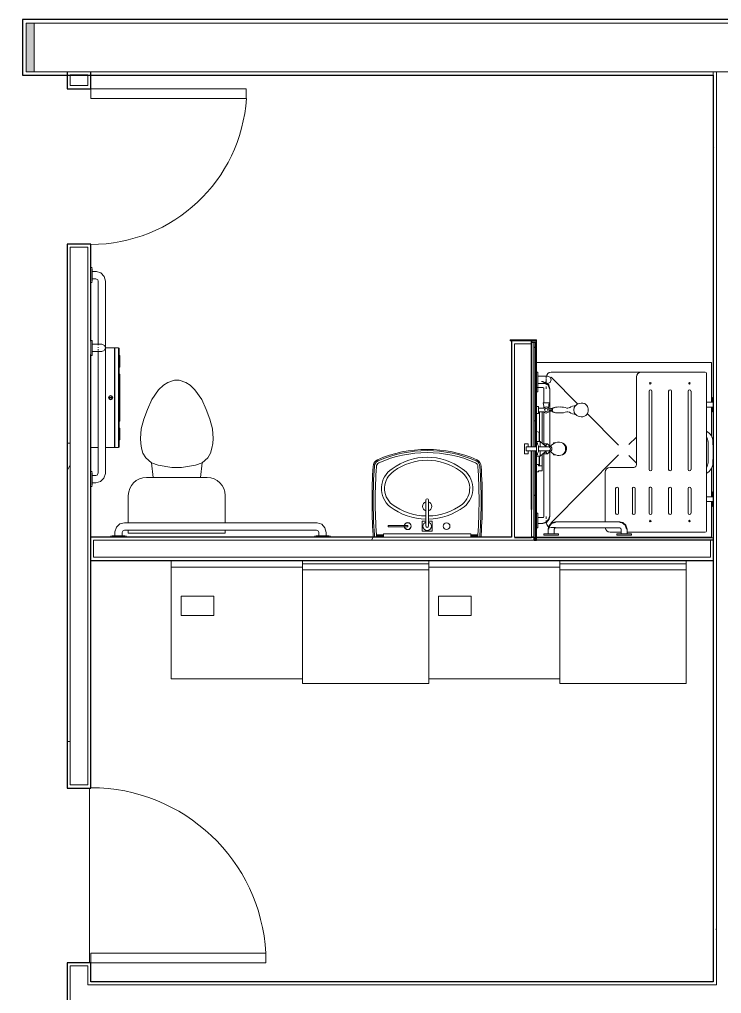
# Model space of a CAD drawing. Header units: inches. Extents: x 20001 to 27263, y -26025 to -18997.
# Drawn here: x 25160.1 to 25304.6, y -22559.4 to -22358.8 of the extents above; entities that cross this region are included whole.
import ezdxf

# ---------------------------------------------------------------- set-up
doc = ezdxf.new("R2010")
doc.units = ezdxf.units.IN
doc.header["$MEASUREMENT"] = 0
for name, color, linetype, lineweight in [('A-DOOR', 31, 'Continuous', 13), ('A-FLOR', 192, 'Continuous', 13), ('A-GENM', 13, 'Continuous', 13), ('A-WALL', 113, 'Continuous', 13), ('A-WALL-PATT', 111, 'Continuous', 25), ('I-WALL', 2, 'Continuous', 13), ('P-SANR-FIXT', 6, 'Continuous', 13), ('Q-SPCQ', 91, 'Continuous', 13), ('S-BEAM', 12, 'Continuous', 13)]:
    doc.layers.add(name, color=color, linetype=linetype, lineweight=lineweight)
pattern_1 = [(0, (0, 0), (81.92, 20.48), [3.379, -58.061, 3.379, -58.061, -327.68]), (0, (0, 0), (81.92, 20.48), [-122.88, 3.379, -119.501, 3.379, -58.061, -143.36]), (0, (0, 0), (81.92, 20.48), [-307.2, 3.379, -37.581, 3.379, -99.021]), (120, (30.72, 10.24), (-58.6962, 60.704801), [3.379, -58.061, 3.379, -58.061, -327.68]), (120, (30.72, 10.24), (-58.6962, 60.704801), [-122.88, 3.379, -119.501, 3.379, -58.061, -143.36]), (120, (30.72, 10.24), (-58.6962, 60.704801), [-307.2, 3.379, -37.581, 3.379, -99.021]), (240, (40.96, 51.2), (-23.2238, -81.184801), [3.379, -58.061, 3.379, -58.061, -327.68]), (240, (40.96, 51.2), (-23.2238, -81.184801), [-122.88, 3.379, -119.501, 3.379, -58.061, -143.36]), (240, (40.96, 51.2), (-23.2238, -81.184801), [-307.2, 3.379, -37.581, 3.379, -99.021])]
pattern_2 = [(296.565, (38.4, 23.04), (0.00014, 153.59998), [17.173, -326.287]), (33.69, (46.08, 7.68), (0.0002, 153.6001), [27.691, -526.122]), (33.69, (199.68, 7.68), (0.0002, 153.6001), [27.691, -526.122]), (33.69, (353.28, 7.68), (0.0002, 153.6001), [27.691, -526.122]), (116.565, (69.12, 23.04), (0.00014, 153.59998), [17.173, -326.287]), (213.69, (61.44, 38.4), (0.0002, 153.6001), [27.691, -526.122]), (213.69, (215.04, 38.4), (0.0002, 153.6001), [27.691, -526.122]), (213.69, (368.64, 38.4), (0.0002, 153.6001), [27.691, -526.122]), (26.565, (99.84, 23.04), (0.00014, 153.6), [34.346, -309.114]), (26.565, (253.44, 23.04), (0.00014, 153.6), [34.346, -309.114]), (270, (130.56, 38.4), (153.6, 9e-15), [15.36, -138.24]), (225, (130.56, 23.04), (-1e-14, 153.60056), [21.722, -195.501]), (135, (115.2, 7.68), (1e-14, 153.60056), [21.722, -195.501]), (288.435, (69.12, 69.12), (0.00018, 153.600364), [24.286, -461.44]), (18.435, (76.8, 46.08), (0.0002, 153.60036), [24.286, -461.44]), (18.435, (230.4, 46.08), (0.0002, 153.60036), [24.286, -461.44]), (18.435, (384, 46.08), (0.0002, 153.60036), [24.286, -461.44]), (135, (99.84, 53.76), (1e-14, 153.60056), [21.722, -195.501]), (180, (84.48, 69.12), (-2e-14, -153.6), [15.36, -138.24]), (251.565, (30.72, 107.52), (-0.00018, 153.600364), [24.286, -461.44]), (315, (23.04, 84.48), (-1e-14, 153.60056), [21.722, -195.501]), (71.565, (38.4, 69.12), (-0.00018, 153.600364), [24.286, -461.44]), (135, (46.08, 92.16), (1e-14, 153.60056), [21.722, -195.501]), (225, (92.16, 107.52), (-1e-14, 153.60056), [21.722, -195.501]), (123.69, (76.8, 92.16), (0.00018, 153.6001), [27.691, -526.122]), (123.69, (230.4, 92.16), (0.00018, 153.6001), [27.691, -526.122]), (26.565, (61.44, 115.2), (0.00014, 153.6), [17.173, -326.287]), (26.565, (215.04, 115.2), (0.00014, 153.6), [17.173, -326.287]), (315, (76.8, 122.88), (-1e-14, 153.60056), [21.722, -195.501]), (213.69, (145.92, 145.92), (0.0002, 153.6001), [27.691, -526.122]), (213.69, (299.52, 145.92), (0.0002, 153.6001), [27.691, -526.122]), (213.69, (453.12, 145.92), (0.0002, 153.6001), [27.691, -526.122]), (296.565, (122.88, 130.56), (0.00014, 153.59998), [17.173, -326.287]), (45, (130.56, 115.2), (1e-14, 153.60056), [21.722, -195.501]), (90, (145.92, 130.56), (-153.6, 9e-15), [15.36, -138.24]), (213.69, (76.8, 153.6), (0.0002, 153.6001), [27.691, -526.122]), (213.69, (230.4, 153.6), (0.0002, 153.6001), [27.691, -526.122]), (213.69, (384, 153.6), (0.0002, 153.6001), [27.691, -526.122]), (315, (53.76, 138.24), (-1e-14, 153.60056), [10.861, -206.362]), (26.565, (61.44, 130.56), (0.00014, 153.6), [17.173, -326.287]), (26.565, (215.04, 130.56), (0.00014, 153.6), [17.173, -326.287]), (90, (76.8, 138.24), (-153.6, 9e-15), [15.36, -138.24]), (333.435, (15.36, 145.92), (-0.00014, 153.6), [17.173, -326.287]), (333.435, (168.96, 145.92), (-0.00014, 153.6), [17.173, -326.287]), (243.435, (30.72, 138.24), (-0.00014, 153.59998), [17.173, -326.287]), (161.565, (23.04, 122.88), (-0.0002, 153.60036), [24.286, -461.44]), (161.565, (176.64, 122.88), (-0.0002, 153.60036), [24.286, -461.44]), (161.565, (330.24, 122.88), (-0.0002, 153.60036), [24.286, -461.44]), (45, (0, 130.56), (1e-14, 153.60056), [21.722, -195.501]), (26.565, (7.68, 0), (0.00014, 153.6), [17.173, -326.287]), (26.565, (161.28, 0), (0.00014, 153.6), [17.173, -326.287]), (116.565, (23.04, 7.68), (0.00014, 153.59998), [17.173, -326.287]), (206.565, (15.36, 23.04), (0.00014, 153.6), [17.173, -326.287]), (206.565, (168.96, 23.04), (0.00014, 153.6), [17.173, -326.287]), (296.565, (0, 15.36), (0.00014, 153.59998), [17.173, -326.287]), (14.036, (115.2, 69.12), (0.0002, 153.6), [31.665, -601.644]), (14.036, (268.8, 69.12), (0.0002, 153.6), [31.665, -601.644]), (14.036, (422.4, 69.12), (0.0002, 153.6), [31.665, -601.644]), (14.036, (576, 69.12), (0.0002, 153.6), [31.665, -601.644]), (135, (145.92, 76.8), (1e-14, 153.60056), [21.722, -195.501]), (198.435, (130.56, 92.16), (0.0002, 153.60036), [24.286, -461.44]), (198.435, (284.16, 92.16), (0.0002, 153.60036), [24.286, -461.44]), (198.435, (437.76, 92.16), (0.0002, 153.60036), [24.286, -461.44]), (296.565, (107.52, 84.48), (0.00014, 153.59998), [17.173, -326.287]), (333.435, (7.68, 46.08), (-0.00014, 153.6), [17.173, -326.287]), (333.435, (161.28, 46.08), (-0.00014, 153.6), [17.173, -326.287]), (45, (23.04, 38.4), (1e-14, 153.60056), [10.861, -206.362]), (116.565, (30.72, 46.08), (0.00014, 153.59998), [17.173, -326.287]), (225, (23.04, 61.44), (-1e-14, 153.60056), [21.722, -195.501])]

# ---------------------------------------------------------------- blocks, each defined once
blk = doc.blocks.new('Toilet-Domestic-3D - Toilet-Domestic-3D-V53-Site Plan - Phase 1')
at = {"layer": 'P-SANR-FIXT', "color": 7}
for p, q in [((-3.74, 10), (-2.74, 11)), ((-2.74, 11), (-1.87, 11.5)), ((-1.87, 11.5), (-0.5, 12)), ((-0.5, 12), (0.5, 12)), ((0.5, 12), (1.87, 11.5)), ((1.87, 11.5), (2.74, 11)), ((2.74, 11), (3.74, 10)), ((-5.13, 8), (-3.74, 10)), ((3.74, 10), (5.13, 8)), ((-6.06, 6), (-5.13, 8)), ((5.13, 8), (6.06, 6)), ((-6.79, 4), (-6.06, 6)), ((6.06, 6), (6.79, 4)), ((-7.33, 1.99), (-6.79, 4)), ((6.79, 4), (7.33, 1.99)), ((-7.5, 0), (-7.33, 1.99)), ((7.33, 1.99), (7.5, 0)), ((-7.41, -1), (-7.5, 0)), ((-7.24, -2), (-7.41, -1)), ((-6.97, -3), (-7.24, -2)), ((7.24, -2), (6.97, -3)), ((7.41, -1), (7.24, -2)), ((7.5, 0), (7.41, -1)), ((-6.4, -4), (-6.97, -3)), ((-5.21, -5), (-6.4, -4)), ((6.4, -4), (5.21, -5)), ((6.97, -3), (6.4, -4)), ((-3.84, -5.5), (-5.21, -5)), ((-4.86, -8.02), (-5.21, -5)), ((-1, -6), (-3.84, -5.5)), ((1, -6), (-1, -6)), ((3.84, -5.5), (1, -6)), ((5.21, -5), (3.84, -5.5)), ((4.86, -8.02), (5.21, -5)), ((6.25, -8.02), (-6.25, -8.02)), ((-9.98, -11.75), (-9.98, -17.35)), ((9.98, -17.38), (9.98, -11.75)), ((-9.98, -18.85), (-9.98, -19.48)), ((-9.98, -19.48), (9.98, -19.48)), ((9.98, -19.48), (9.98, -18.83))]:
    blk.add_line(p, q, dxfattribs=at)
for centre, start, end in [((-6.25, -11.75), 90, 180), ((6.25, -11.75), 0, 90)]:
    blk.add_arc(centre, 3.73, start, end, dxfattribs=at)
blk = doc.blocks.new('Sink-Bathroom-Kohler-Pinoir-2035-8 - Vitreous_China-0-White-V54-Site Plan - Phase 1')
at = {"layer": 'P-SANR-FIXT', "color": 250, "lineweight": 9}
for p, q in [((25232.93, -22465.43), (25232.93, -22464.93)), ((25233.18, -22464.92), (25233.18, -22465.43)), ((25233.6, -22465.43), (25233.6, -22464.91)), ((25235.05, -22464.91), (25233.6, -22464.91)), ((25254.5, -22464.91), (25253.05, -22464.91)), ((25254.5, -22464.91), (25254.5, -22465.43)), ((25254.91, -22465.43), (25254.91, -22464.92)), ((25255.17, -22464.93), (25255.17, -22465.43)), ((25233.6, -22465.1), (25235.05, -22465.09)), ((25253.05, -22465.09), (25254.5, -22465.1))]:
    blk.add_line(p, q, dxfattribs=at)
for centre, radius, start, end in [((25244.05, -22472.73), 25.41, 66.3302, 113.6742), ((25244.05, -22472.73), 25.15, 66.3302, 113.6726), ((25244.05, -22472.73), 24.74, 66.3302, 113.6698), ((25244.05, -22461.14), 12.2, 53.7683, 126.2317), ((25339.28, -22457.9), 106.58, 176.2183, 183.7835), ((25234.47, -22450.87), 1.54, 113.9605, 180.0345), ((25339.28, -22457.9), 106.33, 176.2135, 183.7881), ((25234.47, -22450.87), 1.29, 113.9877, 180.3965), ((25339.28, -22457.9), 105.91, 176.2045, 183.7955), ((25234.47, -22450.87), 0.875, 114.0553, 181.2927), ((25244.05, -22461.14), 11.57, 53.6931, 126.3069), ((25253.63, -22450.86), 0.862, 358.0783, 66.3302), ((25253.63, -22450.86), 1.28, 359.0965, 66.3302), ((25253.63, -22450.86), 1.53, 359.5057, 66.3302), ((25148.82, -22457.9), 105.91, 356.2045, 3.7955), ((25148.82, -22457.9), 106.33, 356.2119, 3.7854), ((25148.82, -22457.9), 106.58, 356.2165, 3.78), ((25239.54, -22455.38), 4.9, 123.5514, 230.6366), ((25239.54, -22455.38), 4.26, 123.3558, 230.4225), ((25248.55, -22455.38), 4.26, 309.5775, 56.6442), ((25248.55, -22455.38), 4.9, 309.3634, 56.4486), ((25244.05, -22448.85), 12.18, 233.6508, 268.8043), ((25244.05, -22459.05), 0.934, 106.0546, 180), ((25244.05, -22459.05), 0.934, 0, 73.9454), ((25244.05, -22448.85), 12.18, 271.1957, 306.3492), ((25244.05, -22448.85), 12.82, 233.5725, 268.8634), ((25244.05, -22459.05), 0.934, 180, 253.9454), ((25244.05, -22459.05), 0.934, 286.0546, 0), ((25244.05, -22448.85), 12.82, 271.1366, 306.4275), ((25240.05, -22463.11), 0.692, 0, 167.2451), ((25248.05, -22463.12), 0.69, 0, 180), ((25240.05, -22463.11), 0.692, 199.7688, 0), ((25248.05, -22463.12), 0.69, 180, 0)]:
    blk.add_arc(centre, radius, start, end, dxfattribs=at)
blk = doc.blocks.new('817_Grab_Bars - 8170-001420-V46-Site Plan - Phase 1')
at = {"layer": 'Q-SPCQ', "color": 7}
for p, q in [((25534.45, -22557.3), (25534.45, -22557.58)), ((25536.02, -22557.58), (25534.66, -22557.58)), ((25535.27, -22557.58), (25535.27, -22558.3)), ((25537.37, -22557.58), (25536.02, -22557.58)), ((25536.77, -22558.3), (25536.77, -22557.58)), ((25576.77, -22558.8), (25537.27, -22558.8)), ((25537.58, -22557.58), (25537.58, -22557.3)), ((25576.45, -22557.3), (25576.45, -22557.58)), ((25578.02, -22557.58), (25576.66, -22557.58)), ((25577.27, -22557.58), (25577.27, -22558.3)), ((25579.37, -22557.58), (25578.02, -22557.58)), ((25578.77, -22558.3), (25578.77, -22557.58)), ((25579.58, -22557.58), (25579.58, -22557.3)), ((25537.27, -22560.3), (25576.77, -22560.3))]:
    blk.add_line(p, q, dxfattribs=at)
at = {"layer": 'Q-SPCQ', "color": 7, "flags": 128}
for points in [[(25535.27, -22558.3), (25535.51, -22559.26), (25536.19, -22559.99), (25537.13, -22560.3), (25537.27, -22560.3)], [(25537.27, -22558.8), (25536.84, -22558.57), (25536.77, -22558.3)], [(25576.77, -22560.3), (25577.73, -22560.06), (25578.45, -22559.38), (25578.76, -22558.44), (25578.77, -22558.3)], [(25577.27, -22558.3), (25577.04, -22558.72), (25576.77, -22558.8)]]:
    blk.add_lwpolyline(points, dxfattribs=at)
blk = doc.blocks.new('817_Grab_Bars - 8170-001420-V58-Site Plan - Phase 1')
at = {"layer": 'Q-SPCQ', "color": 7}
for p, q in [((25175.11, -22409.87), (25174.83, -22409.87)), ((25175.11, -22410.07), (25175.11, -22411.43)), ((25175.83, -22410.68), (25175.11, -22410.68)), ((25175.11, -22411.43), (25175.11, -22412.78)), ((25175.11, -22412.18), (25175.83, -22412.18)), ((25176.33, -22412.68), (25176.33, -22425.88)), ((25177.83, -22452.18), (25177.83, -22412.68)), ((25174.83, -22412.99), (25175.11, -22412.99)), ((25176.33, -22426.26), (25176.33, -22426.4)), ((25176.33, -22426.66), (25176.33, -22426.83)), ((25176.33, -22426.97), (25176.33, -22452.18)), ((25175.11, -22451.87), (25174.83, -22451.87)), ((25175.11, -22452.07), (25175.11, -22453.43)), ((25175.83, -22452.68), (25175.11, -22452.68)), ((25175.11, -22453.43), (25175.11, -22454.78)), ((25175.11, -22454.18), (25175.83, -22454.18)), ((25174.83, -22454.99), (25175.11, -22454.99))]:
    blk.add_line(p, q, dxfattribs=at)
at = {"layer": 'Q-SPCQ', "color": 7, "flags": 128}
for points in [[(25177.83, -22412.68), (25177.58, -22411.72), (25176.9, -22410.99), (25175.96, -22410.68), (25175.83, -22410.68)], [(25175.83, -22412.18), (25176.25, -22412.41), (25176.33, -22412.68)], [(25175.83, -22454.18), (25176.79, -22453.93), (25177.51, -22453.25), (25177.82, -22452.31), (25177.83, -22452.18)], [(25176.33, -22452.18), (25176.1, -22452.6), (25175.83, -22452.68)]]:
    blk.add_lwpolyline(points, dxfattribs=at)
blk = doc.blocks.new('Dispenser-Toilet_Tissue-Frost_Products_LTD_-Jumbo-169 - Steel-Brushed-Stainless_Steel-V59-Site Plan - Phase 1')
at = {"layer": 'Q-SPCQ', "color": 7}
for p, q in [((25179.67, -22426.43), (25177.8, -22426.43)), ((25179.67, -22426.43), (25179.67, -22446.93)), ((25179.73, -22446.87), (25179.73, -22426.49)), ((25179.76, -22426.49), (25179.73, -22426.49)), ((25180.53, -22426.43), (25179.76, -22426.43)), ((25179.76, -22426.43), (25179.76, -22426.49)), ((25179.76, -22426.49), (25179.76, -22446.87)), ((25180.53, -22446.93), (25180.53, -22426.43)), ((25180.69, -22427.94), (25180.69, -22426.59)), ((25180.69, -22445.42), (25180.69, -22427.94)), ((25180.79, -22430.27), (25180.79, -22428.1)), ((25180.69, -22431.74), (25180.69, -22430.43)), ((25180.79, -22441.43), (25180.79, -22431.93)), ((25178.73, -22436.64), (25178.73, -22436.72)), ((25179.07, -22436.64), (25178.73, -22436.64)), ((25178.73, -22436.72), (25179.07, -22436.72)), ((25179.07, -22436.72), (25179.07, -22436.64)), ((25180.69, -22442.92), (25180.69, -22441.62)), ((25180.79, -22445.26), (25180.79, -22443.08)), ((25174.83, -22446.93), (25176.36, -22446.93)), ((25177.8, -22446.93), (25179.67, -22446.93)), ((25179.73, -22446.87), (25179.76, -22446.87)), ((25179.76, -22446.87), (25179.76, -22446.93)), ((25179.76, -22446.93), (25180.53, -22446.93)), ((25180.69, -22446.77), (25180.69, -22445.42))]:
    blk.add_line(p, q, dxfattribs=at)
for radius in [0.438, 0.358]:
    blk.add_circle((25178.91, -22436.68), radius, dxfattribs=at)
for centre, radius, start, end in [((25179.67, -22426.49), 0.06, 0, 90), ((25180.53, -22426.59), 0.16, 0, 90), ((25180.61, -22428.1), 0.18, 0, 63.6122), ((25180.67, -22429.66), 0.118, 10.8116, 82.3569), ((25180.64, -22429.65), 0.151, 289.6341, 357.321), ((25180.64, -22429.68), 0.151, 289.6341, 356.8331), ((25180.61, -22429.68), 0.18, 296.3878, 0), ((25180.67, -22430.26), 0.119, 10.0401, 81.5195), ((25180.64, -22430.26), 0.151, 289.6341, 357.321), ((25180.64, -22430.26), 0.151, 289.6341, 357.321), ((25180.61, -22430.27), 0.18, 296.3878, 0), ((25180.57, -22431.93), 0.22, 0, 56.9443), ((25180.57, -22441.43), 0.22, 303.0557, 0), ((25180.61, -22443.08), 0.18, 0, 63.6122), ((25180.64, -22443.1), 0.151, 2.679, 70.3659), ((25180.64, -22443.1), 0.151, 2.679, 70.3659), ((25180.67, -22443.1), 0.119, 278.4805, 349.9599), ((25180.61, -22443.67), 0.18, 0, 63.6084), ((25180.64, -22443.68), 0.151, 3.1667, 70.3726), ((25180.64, -22443.71), 0.151, 2.679, 70.3653), ((25180.67, -22443.7), 0.118, 277.6431, 349.1884), ((25179.67, -22446.87), 0.0601, 270, 357.3185), ((25180.53, -22446.77), 0.16, 270, 359.0019), ((25180.61, -22445.26), 0.18, 296.3878, 0)]:
    blk.add_arc(centre, radius, start, end, dxfattribs=at)
blk = doc.blocks.new('Parametric_ADA_Grab_Bar_-_2_Piece_3744 - Parametric_ADA_Grab_Bar_-_2_Piece_3744 2-222682-Site Plan - Phase 1')
at = {"layer": 'A-GENM', "color": 7}
for p, q in [((1.25, 32.16), (1, 32.16)), ((1.46, 32.11), (1.25, 32.16)), ((0.25, 31.14), (0.25, 30.03)), ((0.25, 30.91), (1.25, 30.91)), ((0.25, 30.03), (0.25, 30.23)), ((1.39, 32.01), (1.25, 32.03)), ((1.5, 30.66), (1.5, 27.81)), ((2.75, 26.59), (2.75, 30.66)), ((0, 30.03), (0.25, 30.03)), ((1.5, 27.05), (1.5, 26.69)), ((1.5, 25.94), (1.5, 19.31)), ((2.75, 18.85), (2.75, 26.04)), ((1.5, 17.32), (1.5, 4.41)), ((2.75, 4.41), (2.75, 17.77)), ((0.25, 5.03), (0, 5.03)), ((0.25, 4.83), (0.25, 5.03)), ((0.25, 5.03), (0.25, 2.03)), ((1.25, 4.16), (0.25, 4.16)), ((0, 2.03), (0.25, 2.03)), ((0.25, 2.91), (1.25, 2.91)), ((0.25, 2.03), (0.25, 2.23)), ((17.13, 3.28), (3.88, 3.28)), ((3.88, 2.03), (17.13, 2.03)), ((1.5, 0.78), (1.5, 0.53)), ((1.5, 0.78), (4.5, 0.78)), ((1.7, 0.78), (1.5, 0.78)), ((1.5, 0.53), (1.7, 0.53)), ((4.5, 0.53), (1.5, 0.53)), ((2.38, 1.78), (2.38, 0.78)), ((3.63, 0.78), (3.63, 1.78)), ((4.5, 0.78), (4.3, 0.78)), ((4.3, 0.53), (4.5, 0.53)), ((4.5, 0.53), (4.5, 0.78)), ((16.5, 0.78), (16.5, 0.53)), ((16.5, 0.78), (19.5, 0.78)), ((16.7, 0.78), (16.5, 0.78)), ((16.5, 0.53), (16.7, 0.53)), ((19.5, 0.53), (16.5, 0.53)), ((17.38, 1.78), (17.38, 0.78)), ((18.63, 0.78), (18.63, 1.78)), ((19.5, 0.78), (19.3, 0.78)), ((19.3, 0.53), (19.5, 0.53)), ((19.5, 0.53), (19.5, 0.78))]:
    blk.add_line(p, q, dxfattribs=at)
at = {"layer": 'A-GENM', "color": 7, "flags": 128}
for points in [[(1.25, 30.91), (1.46, 30.79), (1.5, 30.66)], [(2.63, 30.66), (2.38, 31.44), (1.74, 31.94), (1.5, 31.99)], [(2.75, 30.66), (2.51, 31.48), (1.85, 32.03), (1.7, 32.06)], [(1.25, 2.91), (2.07, 3.15), (2.62, 3.8), (2.75, 4.41)], [(1.5, 4.41), (1.39, 4.2), (1.25, 4.16)], [(1.25, 3.03), (2.03, 3.27), (2.54, 3.92), (2.63, 4.41)], [(3.88, 3.28), (3.05, 3.04), (2.5, 2.38), (2.38, 1.78)], [(3.88, 3.16), (3.09, 2.91), (2.59, 2.27), (2.5, 1.78)], [(3.63, 1.78), (3.74, 1.99), (3.88, 2.03)], [(18.63, 1.78), (18.38, 2.6), (17.73, 3.15), (17.13, 3.28)], [(18.5, 1.78), (18.26, 2.56), (17.61, 3.07), (17.13, 3.16)], [(17.13, 2.03), (17.34, 1.92), (17.38, 1.78)]]:
    blk.add_lwpolyline(points, dxfattribs=at)
blk = doc.blocks.new('Shower_Seat-Retractable-Frost_Products_LTD_-Handicap-_975L_M_ - Steel-Stainless-V62-Site Plan - Phase 1')
at = {"layer": 'Q-SPCQ', "color": 7}
for p, q in [((25287.15, -22432.4), (25287.15, -22450.46)), ((25301.29, -22431.4), (25288.14, -22431.4)), ((25301.54, -22437.61), (25301.54, -22431.65)), ((25289.73, -22435.33), (25289.73, -22451.44)), ((25290.31, -22451.44), (25290.31, -22435.33)), ((25293.76, -22435.33), (25293.76, -22451.44)), ((25294.33, -22451.44), (25294.33, -22435.33)), ((25297.78, -22435.33), (25297.78, -22451.44)), ((25298.36, -22451.44), (25298.36, -22435.33)), ((25302.95, -22436.62), (25302.78, -22436.62)), ((25302.78, -22436.62), (25302.78, -22437.61)), ((25301.54, -22437.61), (25301.54, -22438.61)), ((25302.78, -22437.61), (25301.54, -22437.61)), ((25301.54, -22438.61), (25302.77, -22438.61)), ((25301.54, -22443.59), (25301.54, -22438.61)), ((25302.77, -22438.61), (25302.77, -22439.6)), ((25302.77, -22439.6), (25302.95, -22439.6)), ((25301.54, -22443.52), (25301.54, -22452.23)), ((25301.86, -22450.09), (25301.86, -22445.71)), ((25302.86, -22446.42), (25302.86, -22445.74)), ((25302.95, -22446.41), (25302.86, -22446.42)), ((25302.95, -22449.41), (25302.95, -22446.41)), ((25302.86, -22449.41), (25302.95, -22449.41)), ((25302.86, -22450.09), (25302.86, -22449.41)), ((25280.7, -22452.04), (25280.7, -22462.26)), ((25286.56, -22451.05), (25281.7, -22451.05)), ((25301.54, -22457.07), (25301.54, -22452.23)), ((25282.84, -22455.37), (25282.84, -22460.47)), ((25283.42, -22460.47), (25283.42, -22455.37)), ((25286.29, -22460.47), (25286.29, -22455.37)), ((25286.86, -22455.37), (25286.86, -22460.47)), ((25289.73, -22455.37), (25289.73, -22455.42)), ((25289.73, -22455.37), (25289.73, -22460.47)), ((25289.73, -22460.47), (25289.73, -22456.52)), ((25290.31, -22460.47), (25290.31, -22455.37)), ((25290.31, -22456.25), (25290.31, -22460.47)), ((25293.76, -22455.37), (25293.76, -22460.47)), ((25294.33, -22460.47), (25294.33, -22455.37)), ((25297.78, -22455.37), (25297.78, -22460.47)), ((25298.36, -22460.47), (25298.36, -22455.37)), ((25302.78, -22456.07), (25302.78, -22457.07)), ((25302.95, -22456.07), (25302.78, -22456.07)), ((25301.54, -22457.07), (25301.54, -22458.07)), ((25302.78, -22457.07), (25301.54, -22457.07)), ((25301.54, -22458.07), (25302.78, -22458.07)), ((25301.54, -22464.15), (25301.54, -22458.07)), ((25302.78, -22458.07), (25302.78, -22459.06)), ((25302.78, -22459.06), (25302.95, -22459.06)), ((25281.7, -22464.4), (25283.97, -22464.4)), ((25285.18, -22464.4), (25301.29, -22464.4))]:
    blk.add_line(p, q, dxfattribs=at)
for centre, radius, start, end in [((25288.14, -22432.4), 0.998, 90, 180), ((25301.29, -22431.65), 0.249, 0, 90), ((25289.98, -22433.71), 0.157, 90, 270), ((25289.98, -22433.71), 0.157, 270, 90), ((25298.04, -22433.71), 0.157, 90, 270), ((25298.04, -22433.71), 0.157, 270, 90), ((25290.02, -22435.33), 0.289, 0, 180), ((25294.05, -22435.33), 0.289, 0, 180), ((25298.07, -22435.33), 0.289, 0, 180), ((25300.57, -22445.43), 2.09, 57.8406, 62.567), ((25300.43, -22445.74), 2.42, 0, 62.8489), ((25300.5, -22445.71), 1.35, 0, 40), ((25286.56, -22450.46), 0.589, 270, 0), ((25300.41, -22450.06), 1.45, 321.4199, 358.8453), ((25300.39, -22450.05), 2.47, 297.8217, 359.1458), ((25281.7, -22452.04), 0.998, 90, 180), ((25290.02, -22451.44), 0.288, 180, 0), ((25294.05, -22451.44), 0.288, 180, 0), ((25298.07, -22451.44), 0.289, 180, 0), ((25300.67, -22450.7), 1.77, 299.5044, 304.7548), ((25283.13, -22455.37), 0.289, 0, 180), ((25286.57, -22455.37), 0.289, 0, 180), ((25290.02, -22455.37), 0.289, 40.7863, 180), ((25290.02, -22455.37), 0.289, 0, 180), ((25294.05, -22455.37), 0.289, 0, 180), ((25298.07, -22455.37), 0.289, 0, 180), ((25283.13, -22460.47), 0.289, 180, 0), ((25286.57, -22460.47), 0.289, 180, 0), ((25290.02, -22460.47), 0.289, 180, 0), ((25290.02, -22460.47), 0.289, 180, 0), ((25294.05, -22460.47), 0.289, 180, 0), ((25298.07, -22460.47), 0.289, 180, 0), ((25289.98, -22462.07), 0.157, 90, 270), ((25289.98, -22462.07), 0.157, 270, 90), ((25298.04, -22462.07), 0.157, 90, 270), ((25298.04, -22462.07), 0.157, 270, 90), ((25281.7, -22463.4), 0.998, 182.9325, 270), ((25301.29, -22464.15), 0.249, 270, 0)]:
    blk.add_arc(centre, radius, start, end, dxfattribs=at)
blk = doc.blocks.new('817_Grab_Bars - 8170-001180-V63-Site Plan - Phase 1')
at = {"layer": 'Q-SPCQ', "color": 7}
for p, q in [((25266.86, -22431.43), (25266.58, -22431.43)), ((25266.86, -22431.43), (25266.58, -22431.43)), ((25266.58, -22434.55), (25266.58, -22431.43)), ((25266.58, -22431.43), (25266.58, -22431.64)), ((25266.86, -22431.43), (25266.86, -22434.55)), ((25266.86, -22431.64), (25266.86, -22431.43)), ((25266.86, -22431.43), (25266.86, -22431.64)), ((25266.86, -22431.64), (25266.86, -22431.43)), ((25267.58, -22432.24), (25266.86, -22432.24)), ((25267.58, -22432.24), (25266.86, -22432.24)), ((25266.58, -22434.34), (25266.58, -22434.55)), ((25266.58, -22434.55), (25266.86, -22434.55)), ((25266.58, -22434.55), (25266.86, -22434.55)), ((25266.86, -22433.74), (25267.58, -22433.74)), ((25266.86, -22433.74), (25267.58, -22433.74)), ((25266.86, -22434.55), (25266.86, -22434.34)), ((25266.86, -22434.34), (25266.86, -22434.55)), ((25266.86, -22434.55), (25266.86, -22434.34))]:
    blk.add_line(p, q, dxfattribs=at)
at = {"layer": 'Q-SPCQ', "color": 7, "flags": 128}
for points in [[(25268.83, -22432.24), (25268.58, -22432.24), (25267.95, -22432.24), (25267.58, -22432.24)], [(25267.58, -22432.24), (25268.32, -22432.24), (25268.77, -22432.24), (25268.83, -22432.24)], [(25268.83, -22432.24), (25269.38, -22432.48), (25269.58, -22432.99)], [(25267.58, -22433.74), (25268.32, -22433.74), (25268.77, -22433.74), (25268.83, -22433.74)], [(25268.83, -22433.74), (25268.58, -22433.74), (25267.95, -22433.74), (25267.58, -22433.74)], [(25269.58, -22432.99), (25269.34, -22433.54), (25268.83, -22433.74)]]:
    blk.add_lwpolyline(points, dxfattribs=at)
blk = doc.blocks.new('Shower Base-3D - 36_ x 36_-96782-Site Plan - Phase 1')
at = {"layer": 'P-SANR-FIXT', "color": 7}
for p, q in [((-18, 18), (18, 18)), ((18, 18), (18, 9.82)), ((-16, 15), (-16, 14.82)), ((-16, 14.72), (-16, 14.51)), ((-16, 14.44), (-16, 13.4)), ((3.54, 16), (-15, 16)), ((-9.49, 9.44), (-15, 15)), ((-16, 13.06), (-16, 12.56)), ((18, 8.82), (18, 2.8)), ((-1.13, 0.98), (-7.57, 7.49)), ((1.01, 1.11), (2.57, 2.65)), ((-1.12, -1), (-15, -15)), ((0.97, -1.14), (2.57, -2.72)), ((18, -3.75), (18, -9.64)), ((18, -10.64), (18, -18)), ((-16, -13.69), (-16, -14.18)), ((-16, -14.52), (-16, -15)), ((-15, -16), (-14.13, -16)), ((18, -18), (-18, -18))]:
    blk.add_line(p, q, dxfattribs=at)
for centre, start, end in [((-15, 15), 90, 180), ((-15, -15), 180, 270)]:
    blk.add_arc(centre, 1, start, end, dxfattribs=at)
blk = doc.blocks.new('Shower-Unit-Zurn-Z7301-SS-MT-DV2P-HW - Z7301-SS-MT-DV2P-HW-V66-Site Plan - Phase 1')
at = {"layer": 'A-GENM', "color": 7}
for p, q in [((1.06, 2.5), (-1.06, 2.5)), ((-1.06, 2.5), (-1.06, 1.75)), ((1.06, 1.75), (1.06, 2.5)), ((-1.06, 1.75), (-0.4, 1.75)), ((0.4, 1.75), (1.06, 1.75)), ((-1.24, 0), (-1.5, 0)), ((-1.5, 0), (-1.5, -0.75)), ((-1.5, -0.75), (-0.4, -0.75)), ((-1.5, -0.75), (-0.63, -1.75)), ((-0.63, -1.75), (-0.4, -1.75)), ((-0.63, -1.75), (-0.63, -2)), ((-0.63, -2), (-0.4, -2)), ((0.4, -0.75), (1.5, -0.75)), ((0.4, -1.75), (0.63, -1.75)), ((0.4, -2), (0.63, -2)), ((0.63, -1.75), (1.5, -0.75)), ((0.63, -2), (0.63, -1.75)), ((1.5, 0), (1.24, 0)), ((1.5, -0.75), (1.5, 0)), ((-1.05, -3.5), (-1.25, -3.5)), ((-1.25, -3.5), (-1.25, -3.96)), ((1.25, -3.5), (1.06, -3.5)), ((1.25, -3.92), (1.25, -3.5))]:
    blk.add_line(p, q, dxfattribs=at)
at = {"layer": 'A-GENM', "lineweight": 9}
for p, q in [((-4.75, 0), (-4.75, -0.38)), ((-4.75, -0.38), (-4.5, -0.38)), ((-4.5, -0.38), (-4.5, -1.13)), ((-4.5, -1.13), (-3.5, -1.13)), ((-3.5, -1.13), (-3.5, -0.38)), ((-3.5, -0.38), (-3.25, -0.38)), ((-1.5, -0.63), (-3.5, -0.63)), ((-3.5, -1.13), (-1.17, -1.13)), ((-3.25, -0.38), (-3.25, 0)), ((1.17, -1.13), (7.62, -1.13)), ((7.62, -0.63), (1.5, -0.63)), ((8.75, 0), (7.25, 0)), ((7.25, 0), (7.25, -0.38)), ((7.25, -0.38), (7.62, -0.38)), ((7.62, -0.38), (8.38, -0.38)), ((7.62, -0.38), (7.62, -1.5)), ((8.38, -1.5), (8.38, -0.38)), ((8.38, -0.38), (8.75, -0.38)), ((9.5, -1.36), (8.44, -1.55)), ((8.75, -0.38), (8.75, 0)), ((9.5, -2.62), (9.5, -1.36)), ((7.62, -3.24), (7.62, -3.41)), ((7.75, -2.62), (7.63, -3.19)), ((7.86, -2.61), (7.86, -3.12)), ((8.14, -3.12), (8.14, -2.61)), ((8.37, -3.19), (8.25, -2.62)), ((8.38, -3.41), (8.38, -3.24)), ((8.44, -2.45), (9.5, -2.62)), ((7.65, -6.42), (7.52, -6.76)), ((7.63, -6.21), (7.65, -6.42)), ((8.35, -6.42), (8.37, -6.21)), ((8.48, -6.76), (8.35, -6.42))]:
    blk.add_line(p, q, dxfattribs=at)
blk.add_circle((8, -2), 0.375, dxfattribs=at)
for centre, radius, start, end in [((8, -2), 0.625, 126.8699, 256.9481), ((8, -2), 0.625, 45.7475, 53.1301), ((8, -2), 0.625, 314.2572, 45.7475), ((11.46, -4.61), 4.08, 165.8269, 183.3406), ((8.98, -4.32), 1.63, 146.1204, 154.5364), ((7.85, -3.23), 0.225, 167.7751, 181.8194), ((8, -3.9), 0.687, 56.9089, 123.0911), ((8, -3.12), 0.141, 180, 360), ((8, -2), 0.625, 283.0519, 314.2572), ((8.15, -3.23), 0.225, 358.1806, 12.2249), ((7.02, -4.32), 1.63, 25.4636, 33.8796), ((4.54, -4.61), 4.08, 356.6594, 14.1731), ((11.6, -4.81), 4.22, 180.5665, 199.4054), ((4.4, -4.81), 4.22, 340.5946, 359.4335), ((9.42, -8.15), 2.35, 143.7224, 177.4669), ((8, -8.99), 1.34, 46.1253, 133.8747), ((6.58, -8.15), 2.35, 2.5331, 36.2776), ((8.6, -9.29), 2, 176.4673, 197.5327), ((8.47, -9.28), 1.87, 138.72, 176.4673), ((7.65, -9.45), 1.05, 204.5638, 235.4362), ((7.53, -9.28), 1.87, 3.5327, 41.28), ((8.35, -9.45), 1.05, 304.5638, 335.4362), ((7.4, -9.29), 2, 342.4673, 3.5327), ((7.96, -9.01), 1.59, 235.4362, 271.5888), ((8.04, -9.01), 1.59, 268.4112, 304.5638)]:
    blk.add_arc(centre, radius, start, end, dxfattribs=at)
at = {"layer": 'P-SANR-FIXT', "color": 7}
for p, q in [((0.4, 2.13), (-0.4, 2.13)), ((-0.4, 2.13), (-0.4, 0)), ((0.4, 0), (0.4, 2.13)), ((-0.4, 0), (-1.24, 0)), ((-1.24, 0), (-1.24, -0.1)), ((-0.4, 0), (0.4, 0)), ((1.24, 0), (0.4, 0)), ((1.24, -0.1), (1.24, 0)), ((-3.31, -0.54), (-1.5, -0.54)), ((-1, -1.33), (-1, -2.23)), ((-0.55, -0.38), (-0.4, -0.38)), ((-0.4, -0.38), (-0.4, -2.46)), ((-0.4, -0.38), (0.4, -0.38)), ((0.4, -2.46), (0.4, -0.38)), ((0.4, -0.38), (0.55, -0.38)), ((1, -2.23), (1, -1.33)), ((1.5, -0.54), (3.31, -0.54)), ((3.43, -0.45), (3.56, 0)), ((-0.48, -2.64), (-0.48, -2.84)), ((0.48, -2.84), (0.48, -2.64))]:
    blk.add_line(p, q, dxfattribs=at)
for centre, radius, start, end in [((-3.31, -0.42), 0.125, 196, 270), ((-1.14, -0.1), 0.0945, 180, 270), ((-1.14, -1.21), 1.02, 54.522, 90), ((1.14, -1.21), 1.02, 90, 125.478), ((1.14, -0.1), 0.0945, 270, 360), ((3.31, -0.42), 0.125, 270, 344), ((0.79, -4.57), 2.15, 126.1534, 200.0175), ((-0.63, -2.12), 0.388, 197.5027, 230.4973), ((-2.26, -4.09), 2.18, 35.18, 50.4973), ((2.26, -4.09), 2.18, 129.5027, 144.8141), ((-0.79, -4.57), 2.15, 337.8261, 53.8466), ((0.63, -2.12), 0.388, 309.5027, 342.4973), ((0, -4.86), 1.31, 200.0175, 336.4181), ((0, -4.51), 1.46, 212.9208, 327.0792)]:
    blk.add_arc(centre, radius, start, end, dxfattribs=at)
for centre, major_axis, ratio, start_param, end_param in [((-0.11, -2.15), (-1.11, 0.08), 0.351489, 2.831356, 3.949343), ((0, -2.84), (-0.476, 0), 0.662364, 0, 3.141593), ((0, -2.46), (-0.4, 0), 0.941821, 0, 3.141593)]:
    blk.add_ellipse(centre, major_axis=major_axis, ratio=ratio, start_param=start_param, end_param=end_param, dxfattribs=at)
blk.add_open_spline([(-0.68, -1.91), (-0.69, -1.92), (-0.81, -1.97), (-0.96, -2.08), (-1.02, -2.22), (-0.98, -2.3), (-0.94, -2.34)], degree=3, knots=[0.2535572, 0.2535572, 0.2535572, 0.2535572, 0.2857143, 0.5714286, 0.7857143, 1, 1, 1, 1], dxfattribs=at)
for points in [[(-0.4, -2.46), (-0.42, -2.48), (-0.44, -2.52), (-0.47, -2.58), (-0.48, -2.62), (-0.48, -2.64)], [(0.48, -2.64), (0.48, -2.62), (0.47, -2.58), (0.44, -2.52), (0.42, -2.48), (0.4, -2.46)]]:
    blk.add_open_spline(points, degree=3, dxfattribs=at)
blk = doc.blocks.new('Bradley-Washroom_Accessories-Mirrors-780_Custom - Bradley-Washroom_Accessories-Mirrors-780_Custom-166799-Site Plan - Phase 1')
at = {"layer": 'Q-SPCQ', "color": 7}
for p, q in [((25235.05, -22464.68), (25253.05, -22464.68)), ((25235.05, -22464.68), (25235.05, -22465.43)), ((25253.05, -22465.43), (25253.05, -22464.68)), ((25253.05, -22465.43), (25235.05, -22465.43))]:
    blk.add_line(p, q, dxfattribs=at)
blk = doc.blocks.new('Faucet-Lavatory-Zurn-Z6920XL - Z6920-XL-ADM2-H4-162583-Site Plan - Phase 1')
at = {"layer": 'P-SANR-FIXT', "lineweight": 9}
for p, q in [((1, 1), (-1, 1)), ((-1, 1), (-1, -1)), ((-0.25, 0), (-0.25, -5.25)), ((0.25, -5.25), (0.25, 0)), ((1, -1), (1, 1)), ((8, 0.12), (4, 0.12)), ((4, 0.12), (4, -0.12)), ((8, -0.12), (8, 0.12)), ((-1, -1), (-0.25, -1)), ((0.25, -1), (1, -1)), ((4, -0.12), (8, -0.12))]:
    blk.add_line(p, q, dxfattribs=at)
blk.add_circle((4, 0), 0.719, dxfattribs=at)
for centre, radius, start, end in [((0, 0), 0.875, 0, 180), ((0, 0), 0.875, 180, 252.8571), ((0, 0), 0.25, 360, 180), ((0, 0), 0.875, 287.1429, 0), ((0, -5.37), 0.281, 152.734, 27.266)]:
    blk.add_arc(centre, radius, start, end, dxfattribs=at)
blk = doc.blocks.new('Locker Rooms and Restrooms_rvt-1-Site Plan - Phase 1')
at = {"layer": 'A-WALL-PATT', "lineweight": 9}
h = blk.add_hatch(dxfattribs=at)
h.set_pattern_fill('FP_28', color=250, style=0, pattern_type=2)
h.set_pattern_definition(pattern_2)
h.paths.add_polyline_path([(25266.05, -22466.05), (25266.27, -22466.05), (25266.18, -22447.61), (25266.02, -22447.61), (25266.05, -22465.43)], flags=0)
h.paths.add_polyline_path([(25266.17, -22446.81), (25266.27, -22446.81), (25266.27, -22425.3), (25266.02, -22425.3), (25266.02, -22446.81)], flags=0)
h = blk.add_hatch(dxfattribs=at)
h.set_pattern_fill('FP_28', color=250, style=0, pattern_type=2)
h.set_pattern_definition(pattern_2)
h.paths.add_polyline_path([(25266.3, -22446.81), (25266.33, -22446.81), (25266.27, -22446.81)], flags=0)
h = blk.add_hatch(dxfattribs=at)
h.set_pattern_fill('FP_9', color=250, style=0, pattern_type=2)
h.set_pattern_definition(pattern_1)
h.paths.add_polyline_path([(25174.77, -22469.55), (25175.39, -22469.55), (25175.39, -22466.05), (25262.02, -22466.05), (25262.02, -22465.43), (25174.77, -22465.43), (25174.77, -22466.05)], flags=0)
h.paths.add_polyline_path([(25265.52, -22466.05), (25266.05, -22466.05), (25266.05, -22465.43), (25265.52, -22465.43)], flags=0)
at = {"layer": 'A-WALL', "color": 250, "lineweight": 9}
for p, q in [((25262.02, -22425.62), (25262.02, -22465.43)), ((25262.02, -22425.62), (25265.52, -22425.62)), ((25266.27, -22425.24), (25265.52, -22425.24)), ((25266.27, -22425.3), (25265.52, -22425.3)), ((25266.02, -22425.3), (25266.02, -22446.81)), ((25266.33, -22425.24), (25266.27, -22425.24)), ((25266.27, -22425.3), (25266.27, -22446.81)), ((25266.33, -22425.24), (25266.33, -22446.81)), ((25266.02, -22447.61), (25266.02, -22459.69)), ((25266.27, -22447.61), (25266.27, -22459.69)), ((25266.33, -22447.61), (25266.33, -22459.69)), ((25265.52, -22459.69), (25265.52, -22465.43)), ((25265.52, -22465.43), (25265.52, -22459.69)), ((25266.02, -22459.69), (25266.02, -22465.43)), ((25266.27, -22459.69), (25266.27, -22466.05)), ((25266.33, -22459.69), (25266.33, -22466.05)), ((25175.39, -22466.05), (25175.39, -22469.55)), ((25175.39, -22466.05), (25262.02, -22466.05)), ((25262.02, -22466.05), (25265.52, -22466.05)), ((25265.52, -22466.05), (25266.05, -22466.05)), ((25302.39, -22469.55), (25302.39, -22466.05)), ((25175.39, -22469.55), (25266.05, -22469.55)), ((25302.39, -22469.55), (25266.05, -22469.55))]:
    blk.add_line(p, q, dxfattribs=at)
at = {"layer": 'I-WALL', "color": 7}
for p, q in [((25261.14, -22424.74), (25266.58, -22424.74)), ((25261.14, -22424.99), (25261.14, -22424.74)), ((25266.58, -22424.99), (25266.58, -22424.74)), ((25261.39, -22424.99), (25261.14, -22424.99))]:
    blk.add_line(p, q, dxfattribs=at)
at = {"layer": 'I-WALL', "color": 10, "lineweight": 25}
for p, q in [((25262.02, -22424.99), (25261.39, -22424.99)), ((25261.39, -22424.99), (25261.39, -22465.43)), ((25265.52, -22424.99), (25262.02, -22424.99)), ((25266.33, -22424.99), (25265.52, -22424.99)), ((25265.52, -22424.99), (25265.52, -22425.24)), ((25265.52, -22425.62), (25265.52, -22424.99)), ((25265.52, -22425.24), (25265.52, -22425.3)), ((25265.52, -22425.3), (25265.52, -22425.62)), ((25265.52, -22425.62), (25265.52, -22446.81)), ((25265.52, -22446.81), (25265.52, -22425.62)), ((25266.58, -22424.99), (25266.33, -22424.99)), ((25266.58, -22431.64), (25266.58, -22424.99)), ((25266.58, -22438.46), (25266.58, -22434.34)), ((25266.58, -22445.97), (25266.58, -22439.96)), ((25265.52, -22447.61), (25265.52, -22459.69)), ((25265.52, -22459.69), (25265.52, -22447.61)), ((25266.58, -22466.05), (25266.58, -22448.45)), ((25235.05, -22465.43), (25174.77, -22465.43)), ((25174.77, -22465.43), (25174.77, -22466.05)), ((25174.77, -22466.05), (25174.77, -22469.55)), ((25261.39, -22465.43), (25253.05, -22465.43)), ((25262.02, -22465.43), (25265.52, -22465.43)), ((25266.05, -22465.43), (25265.52, -22465.43)), ((25265.52, -22465.43), (25266.05, -22465.43)), ((25266.05, -22466.05), (25266.05, -22465.43)), ((25266.05, -22465.43), (25266.05, -22466.05)), ((25302.39, -22466.05), (25266.05, -22466.05)), ((25266.05, -22466.05), (25266.58, -22466.05)), ((25303.02, -22466.05), (25302.39, -22466.05)), ((25303.02, -22469.55), (25303.02, -22466.05)), ((25174.77, -22469.55), (25174.77, -22470.18)), ((25174.77, -22470.18), (25266.05, -22470.18)), ((25266.05, -22470.18), (25303.02, -22470.18)), ((25303.02, -22470.18), (25303.02, -22469.55))]:
    blk.add_line(p, q, dxfattribs=at)
at = {"lineweight": 13}
for name, p in [('817_Grab_Bars - 8170-001420-V58-Site Plan - Phase 1', (0, 0)), ('817_Grab_Bars - 8170-001180-V63-Site Plan - Phase 1', (-91.75, 6.56)), ('Dispenser-Toilet_Tissue-Frost_Products_LTD_-Jumbo-169 - Steel-Brushed-Stainless_Steel-V59-Site Plan - Phase 1', (0, 0)), ('Shower Base-3D - 36_ x 36_-96782-Site Plan - Phase 1', (25284.58, -22447.43)), ('817_Grab_Bars - 8170-001180-V63-Site Plan - Phase 1', (0, 0)), ('Shower_Seat-Retractable-Frost_Products_LTD_-Handicap-_975L_M_ - Steel-Stainless-V62-Site Plan - Phase 1', (0, 0)), ('Toilet-Domestic-3D - Toilet-Domestic-3D-V53-Site Plan - Phase 1', (25192.52, -22445.08)), ('Parametric_ADA_Grab_Bar_-_2_Piece_3744 - Parametric_ADA_Grab_Bar_-_2_Piece_3744 2-222682-Site Plan - Phase 1', (25266.58, -22465.52)), ('Sink-Bathroom-Kohler-Pinoir-2035-8 - Vitreous_China-0-White-V54-Site Plan - Phase 1', (0, 0)), ('Bradley-Washroom_Accessories-Mirrors-780_Custom - Bradley-Washroom_Accessories-Mirrors-780_Custom-166799-Site Plan - Phase 1', (0, 0))]:
    blk.add_blockref(name, p, dxfattribs=at)
for name, p, rotation in [('Shower-Unit-Zurn-Z7301-SS-MT-DV2P-HW - Z7301-SS-MT-DV2P-HW-V66-Site Plan - Phase 1', (25266.58, -22447.21), 89.99999999999926), ('Faucet-Lavatory-Zurn-Z6920XL - Z6920-XL-ADM2-H4-162583-Site Plan - Phase 1', (25244.05, -22463.13), 180), ('817_Grab_Bars - 8170-001420-V46-Site Plan - Phase 1', (50758.53, -45022.73), 180)]:
    blk.add_blockref(name, p, dxfattribs=dict(at, rotation=rotation))
blk = doc.blocks.new('Struct_Xcel_Sports Complex_rvt-1-Site Plan - Phase 1')
at = {"layer": 'A-FLOR', "color": 250, "lineweight": 9}
for p, q in [((25262.02, -22465.55), (25265.52, -22465.55)), ((25266.58, -22465.55), (25302.95, -22465.55)), ((25174.52, -22553.05), (25174.52, -22517.05))]:
    blk.add_line(p, q, dxfattribs=at)
blk = doc.blocks.new('Single-Flush - 36_ x 84_-1318898-Site Plan - Phase 1')
at = {"layer": 'A-DOOR'}
for p, q in [((16, 2.44), (16, 38.45)), ((18, 38.45), (16, 38.45)), ((18, 2.44), (18, 38.45)), ((18, 2.44), (16, 2.44))]:
    blk.add_line(p, q, dxfattribs=at)
at = {"layer": 'A-DOOR', "lineweight": 9}
blk.add_arc((18, 2.44), 36.07, 93.1789, 180, dxfattribs=at)
blk = doc.blocks.new('Single-Flush - 32_ x 84_-460923-Site Plan - Phase 1')
at = {"layer": 'A-DOOR'}
for p, q in [((14, -2.44), (14, -34.44)), ((16, -2.44), (14, -2.44)), ((16, -2.44), (16, -34.44)), ((16, -34.44), (14, -34.44))]:
    blk.add_line(p, q, dxfattribs=at)
at = {"layer": 'A-DOOR', "lineweight": 9}
blk.add_arc((16, -2.44), 32.07, 180, 266.4241, dxfattribs=at)
blk = doc.blocks.new('Washing Machine - 26_x26_ - Private-670433-Site Plan - Phase 1')
at = {"layer": 'P-SANR-FIXT'}
for p, q in [((0.625, 13), (1.3125, 13)), ((1.3125, 13), (2.59375, 13)), ((1.3125, 13), (1.3125, -13)), ((2.59375, 13), (26, 13)), ((2.59375, 13), (2.59375, -13)), ((26, 13), (26, -13)), ((1.3125, -13), (0.625, -13)), ((26, -13), (25, -13))]:
    blk.add_line(p, q, dxfattribs=at)
blk = doc.blocks.new('Dryer - 27_ x 25_ x 35_-670434-Site Plan - Phase 1')
at = {"layer": 'Q-SPCQ'}
for p, q in [((1.42, 0.11), (28.42, 0.11)), ((1.42, -23.58), (1.42, 0.11)), ((28.42, 0.11), (28.42, -23.58)), ((19.67, -12.89), (26.42, -12.89)), ((19.67, -16.89), (19.67, -12.89)), ((26.42, -16.89), (26.42, -12.89)), ((19.67, -16.89), (26.42, -16.89)), ((1.42, -22.89), (28.42, -22.89))]:
    blk.add_line(p, q, dxfattribs=at)
blk = doc.blocks.new('Washing Machine - 26_x26_ - Private-V9-Site Plan - Phase 1')
at = {"layer": 'P-SANR-FIXT'}
for p, q in [((0.625, 13), (1.3125, 13)), ((1.3125, 13), (1.3125, -13)), ((2.59375, 13), (2.59375, -13)), ((25, 13), (26, 13)), ((26, 13), (26, -13)), ((1.3125, -13), (0.625, -13)), ((26, -13), (25, -13))]:
    blk.add_line(p, q, dxfattribs=at)
blk = doc.blocks.new('Dryer - 27_ x 25_ x 35_-V10-Site Plan - Phase 1')
at = {"layer": 'Q-SPCQ'}
for p, q in [((1.42, 0.11), (28.42, 0.11)), ((1.42, -23.58), (1.42, 0.11)), ((28.42, 0.11), (28.42, -24.26)), ((19.67, -12.89), (26.42, -12.89)), ((19.67, -16.89), (19.67, -12.89)), ((26.42, -16.89), (26.42, -12.89)), ((19.67, -16.89), (26.42, -16.89)), ((1.42, -22.89), (28.42, -22.89))]:
    blk.add_line(p, q, dxfattribs=at)
blk = doc.blocks.new('Girt_C - 10_D-1253539-Site Plan - Phase 1')
at = {"layer": 'S-BEAM'}
for p, q in [((25479.88, -22359.55), (25163.16, -22359.55)), ((25163.16, -22359.74), (25163.16, -22359.55)), ((25163.16, -22369.37), (25163.16, -22359.74)), ((25163.16, -22369.55), (25163.16, -22369.37)), ((25163.16, -22369.55), (25479.88, -22369.55))]:
    blk.add_line(p, q, dxfattribs=at)

msp = doc.modelspace()

# ---------------------------------------------------------------- hatches: boundary and pattern name
at = {"layer": 'A-WALL-PATT', "lineweight": 9}
h = msp.add_hatch(dxfattribs=at)
h.set_pattern_fill('FP_10', color=256, style=0, pattern_type=2)
h.set_pattern_definition([(161.57, (1.28, 1.28), (-10.24040374, -0.00056827), [0, -72.858, 8.09, 0]), (18.43, (-1.28, 1.28), (-10.24040374, 0.00056827), [0, -72.858, 8.09, 0]), (108.43, (1.28, 1.28), (5.1184649, -25.6019259), [24.282, -56.666]), (71.57, (-1.28, 1.28), (5.1184649, 25.6019259), [24.282, -56.666])])
h.paths.add_polyline_path([(25737.1252, -22369.5528), (25738.7652, -22369.4434), (25738.7652, -22359.5528), (25737.1252, -22359.6622), (25737.1252, -22369.5277)], flags=0)
h.paths.add_polyline_path([(25565.1552, -22369.5528), (25565.1552, -22359.5528), (25563.5152, -22359.6622), (25563.5152, -22369.5528)], flags=0)
h.paths.add_polyline_path([(25481.5152, -22369.5528), (25481.5152, -22359.5528), (25479.8752, -22359.6622), (25479.8752, -22369.5528)], flags=0)
h.paths.add_polyline_path([(25161.5152, -22369.5528), (25163.1552, -22369.4434), (25163.1552, -22359.5528), (25161.5152, -22359.6622), (25161.5152, -22369.5277)], flags=0)
h.paths.add_polyline_path([(25116.3752, -22369.5528), (25118.0152, -22369.4434), (25118.0152, -22359.5528), (25116.3752, -22359.6622), (25116.3752, -22369.5277)], flags=0)
h.paths.add_polyline_path([(24921.9052, -22369.5528), (24921.9052, -22359.5528), (24920.2652, -22359.6622), (24920.2652, -22369.5528)], flags=0)
h.paths.add_polyline_path([(24840.5002, -22369.5528), (24842.1402, -22369.4434), (24842.1402, -22359.5528), (24840.5002, -22359.6622), (24840.5002, -22369.5277)], flags=0)
h.paths.add_polyline_path([(24630.7652, -22369.5528), (24632.4052, -22369.4434), (24632.4052, -22359.5528), (24630.7652, -22359.6622), (24630.7652, -22369.5277)], flags=0)
h.paths.add_polyline_path([(22781.3892, -22369.5528), (22798.6402, -22369.5528), (22798.6402, -22359.5528), (22781.3892, -22359.5528)], flags=0)
h = msp.add_hatch(dxfattribs=at)
h.set_pattern_fill('FP_9', color=256, style=0, pattern_type=2)
h.set_pattern_definition(pattern_1)
h.paths.add_polyline_path([(25169.9527, -22787.3028), (25170.5777, -22787.3028), (25170.5777, -22627.1778), (25169.9527, -22627.1778), (25169.9527, -22786.5528)], flags=0)
h.paths.add_polyline_path([(25170.5777, -22623.5528), (25170.5777, -22602.6778), (25172.3902, -22602.6778), (25172.3902, -22602.0528), (25169.9527, -22602.0528), (25169.9527, -22623.5528)], flags=0)
h.paths.add_polyline_path([(25169.9527, -22566.0528), (25172.3902, -22566.0528), (25172.3902, -22565.4278), (25170.5777, -22565.4278), (25170.5777, -22553.6778), (25172.3902, -22553.6778), (25172.3902, -22553.0528), (25169.9527, -22553.0528), (25169.9527, -22560.8021)], flags=0)
h.paths.add_polyline_path([(25172.3902, -22517.0528), (25172.3902, -22516.4278), (25170.5777, -22516.4278), (25170.5777, -22405.6778), (25172.3902, -22405.6778), (25172.3902, -22405.0528), (25169.9527, -22405.0528), (25169.9527, -22517.0528)], flags=0)
h.paths.add_polyline_path([(25172.3902, -22373.0528), (25172.3902, -22372.4278), (25170.5777, -22372.4278), (25170.5777, -22369.5528), (25169.9527, -22369.5528), (25169.9527, -22373.0528)], flags=0)
h = msp.add_hatch(dxfattribs=at)
h.set_pattern_fill('FP_9', color=256, style=0, pattern_type=2)
h.set_pattern_definition(pattern_1)
h.paths.add_polyline_path([(25174.2027, -22787.3028), (25174.8277, -22787.3028), (25174.8277, -22602.0528), (25172.3902, -22602.0528), (25172.3902, -22602.6778), (25174.2027, -22602.6778), (25174.2027, -22786.5528)], flags=0)
h.paths.add_polyline_path([(25172.3902, -22566.0528), (25174.8277, -22566.0528), (25174.8277, -22561.1778), (25174.2027, -22561.1778), (25174.2027, -22565.4278), (25172.3902, -22565.4278)], flags=0)
h.paths.add_polyline_path([(25174.2027, -22557.5528), (25174.8277, -22557.5528), (25174.8277, -22553.0528), (25172.3902, -22553.0528), (25172.3902, -22553.6778), (25174.2027, -22553.6778)], flags=0)
h.paths.add_polyline_path([(25172.3902, -22517.0528), (25174.8277, -22517.0528), (25174.8277, -22405.0528), (25172.3902, -22405.0528), (25172.3902, -22405.6778), (25174.2027, -22405.6778), (25174.2027, -22516.4278), (25172.3902, -22516.4278)], flags=0)
h.paths.add_polyline_path([(25172.3902, -22373.0528), (25174.8277, -22373.0528), (25174.8277, -22369.5528), (25170.5777, -22369.5528), (25170.5777, -22370.1778), (25174.2027, -22370.1778), (25174.2027, -22372.4278), (25172.3902, -22372.4278)], flags=0)
h = msp.add_hatch(dxfattribs=at)
h.set_pattern_fill('FP_9', color=256, style=0, pattern_type=2)
h.set_pattern_definition(pattern_1)
h.paths.add_polyline_path([(25302.9527, -22787.3028), (25303.5777, -22787.3028), (25303.5777, -22561.1778), (25302.9527, -22561.1778), (25302.9527, -22786.5528)], flags=0)
h.paths.add_polyline_path([(25303.5777, -22557.5528), (25303.5777, -22369.5528), (25302.9527, -22369.5528), (25302.9527, -22557.5528)], flags=0)

# ---------------------------------------------------------------- linework, layer by layer
at = {"layer": 'A-WALL', "lineweight": 9}
for p, q in [((25161.5152, -22359.5528), (25161.5152, -22369.5528)), ((25161.5152, -22359.5528), (25163.1552, -22359.5528)), ((25161.5152, -22369.5528), (25163.1552, -22369.5528)), ((25170.5777, -22370.1778), (25174.2027, -22370.1778)), ((25170.5777, -22370.1778), (25170.5777, -22372.4278)), ((25174.2027, -22372.4278), (25174.2027, -22370.1778)), ((25302.9527, -22370.3028), (25302.9527, -22369.5528)), ((25303.5777, -22370.3028), (25303.5777, -22369.5528)), ((25303.5777, -22370.3028), (25303.5777, -22557.5528)), ((25170.5777, -22372.4278), (25174.2027, -22372.4278)), ((25174.2027, -22405.6778), (25170.5777, -22405.6778)), ((25170.5777, -22405.6778), (25170.5777, -22516.4278)), ((25174.2027, -22516.4278), (25174.2027, -22405.6778)), ((25170.5777, -22516.4278), (25174.2027, -22516.4278)), ((25174.2027, -22553.6778), (25170.5777, -22553.6778)), ((25170.5777, -22553.6778), (25170.5777, -22565.4278)), ((25174.2027, -22557.5528), (25174.2027, -22553.6778)), ((25303.5777, -22557.5528), (25174.2027, -22557.5528))]:
    msp.add_line(p, q, dxfattribs=at)
at = {"layer": 'I-WALL', "lineweight": 25}
for p, q in [((25482.2652, -22358.8028), (25160.7652, -22358.8028)), ((25160.7652, -22358.8028), (25160.7652, -22370.3028)), ((25160.7652, -22370.3028), (25302.9527, -22370.3028)), ((25169.9527, -22369.5528), (25169.9527, -22373.0528)), ((25174.8277, -22373.0528), (25174.8277, -22369.5528)), ((25302.9527, -22370.3028), (25302.9527, -22556.9278)), ((25169.9527, -22373.0528), (25174.8277, -22373.0528)), ((25174.8277, -22405.0528), (25169.9527, -22405.0528)), ((25169.9527, -22405.0528), (25169.9527, -22517.0528)), ((25174.8277, -22425.0746), (25174.8277, -22405.0528)), ((25174.8277, -22517.0528), (25174.8277, -22427.781)), ((25169.9527, -22517.0528), (25174.8277, -22517.0528)), ((25174.8277, -22553.0528), (25169.9527, -22553.0528)), ((25169.9527, -22553.0528), (25169.9527, -22566.0528)), ((25174.8277, -22556.9278), (25174.8277, -22553.0528)), ((25302.9527, -22556.9278), (25174.8277, -22556.9278))]:
    msp.add_line(p, q, dxfattribs=at)

# ---------------------------------------------------------------- block references
at = {"lineweight": 5}
for name in ['Struct_Xcel_Sports Complex_rvt-1-Site Plan - Phase 1', 'Locker Rooms and Restrooms_rvt-1-Site Plan - Phase 1']:
    msp.add_blockref(name, (0, 0), dxfattribs=at)
at = {"layer": 'A-DOOR'}
for name, p, rotation in [('Single-Flush - 32_ x 84_-460923-Site Plan - Phase 1', (25172.3902, -22389.0528), 90), ('Single-Flush - 36_ x 84_-1318898-Site Plan - Phase 1', (25172.3902, -22535.0528), 270)]:
    msp.add_blockref(name, p, dxfattribs=dict(at, rotation=rotation))
at = {"layer": 'P-SANR-FIXT', "rotation": 270}
for name, p in [('Washing Machine - 26_x26_ - Private-V9-Site Plan - Phase 1', (25231.3902, -22469.5528)), ('Washing Machine - 26_x26_ - Private-670433-Site Plan - Phase 1', (25284.3902, -22469.5528))]:
    msp.add_blockref(name, p, dxfattribs=at)
at = {"layer": 'Q-SPCQ', "rotation": 180}
for name, p in [('Dryer - 27_ x 25_ x 35_-V10-Site Plan - Phase 1', (25219.811, -22494.441)), ('Dryer - 27_ x 25_ x 35_-670434-Site Plan - Phase 1', (25272.811, -22494.441))]:
    msp.add_blockref(name, p, dxfattribs=at)
at = {"layer": 'S-BEAM'}
msp.add_blockref('Girt_C - 10_D-1253539-Site Plan - Phase 1', (0, 0), dxfattribs=at)

doc.saveas('drawing.dxf')
